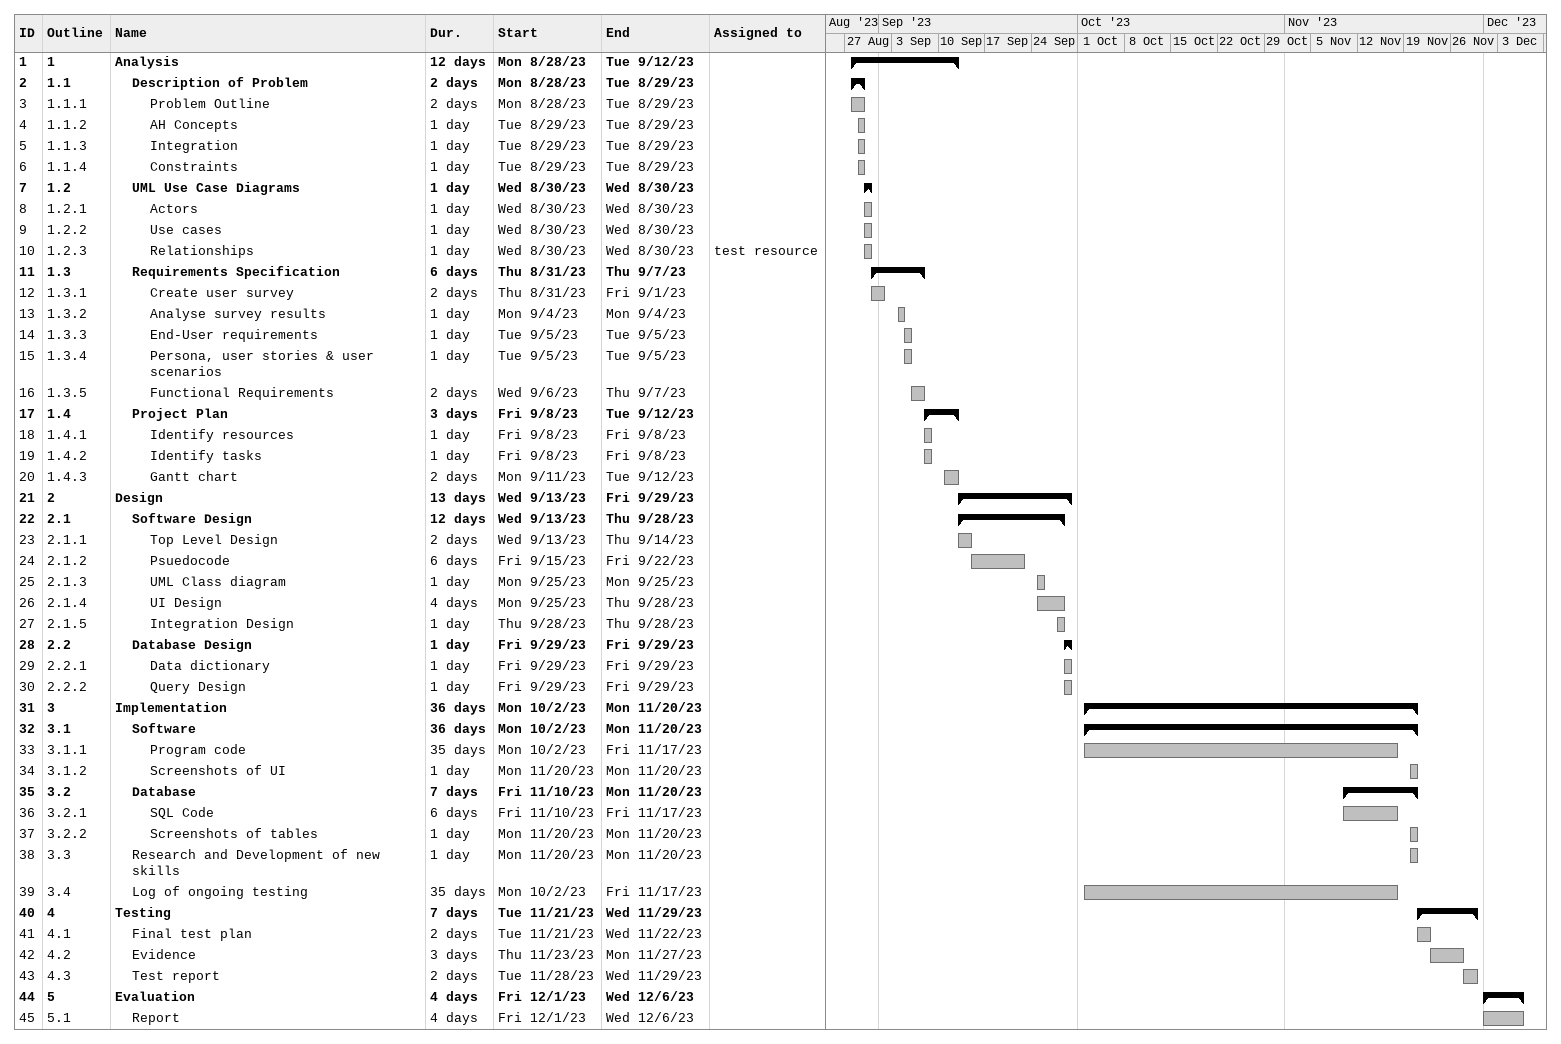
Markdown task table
| ID | WBS | Task | Duration | Start | Finish | Resources |
|---|---|---|---|---|---|---|
| 1 | 1 | **Analysis** | 12d | 2023-08-28 | 2023-09-12 |  |
| 2 | 1.1 | **Description of Problem** | 2d | 2023-08-28 | 2023-08-29 |  |
| 3 | 1.1.1 | Problem Outline | 2d | 2023-08-28 | 2023-08-29 |  |
| 4 | 1.1.2 | AH Concepts | 1d | 2023-08-29 | 2023-08-29 |  |
| 5 | 1.1.3 | Integration | 1d | 2023-08-29 | 2023-08-29 |  |
| 6 | 1.1.4 | Constraints | 1d | 2023-08-29 | 2023-08-29 |  |
| 7 | 1.2 | **UML Use Case Diagrams** | 1d | 2023-08-30 | 2023-08-30 |  |
| 8 | 1.2.1 | Actors | 1d | 2023-08-30 | 2023-08-30 |  |
| 9 | 1.2.2 | Use cases | 1d | 2023-08-30 | 2023-08-30 |  |
| 10 | 1.2.3 | Relationships | 1d | 2023-08-30 | 2023-08-30 | test resource |
| 11 | 1.3 | **Requirements Specification** | 6d | 2023-08-31 | 2023-09-07 |  |
| 12 | 1.3.1 | Create user survey | 2d | 2023-08-31 | 2023-09-01 |  |
| 13 | 1.3.2 | Analyse survey results | 1d | 2023-09-04 | 2023-09-04 |  |
| 14 | 1.3.3 | End-User requirements | 1d | 2023-09-05 | 2023-09-05 |  |
| 15 | 1.3.4 | Persona, user stories & user scenarios | 1d | 2023-09-05 | 2023-09-05 |  |
| 16 | 1.3.5 | Functional Requirements | 2d | 2023-09-06 | 2023-09-07 |  |
| 17 | 1.4 | **Project Plan** | 3d | 2023-09-08 | 2023-09-12 |  |
| 18 | 1.4.1 | Identify resources | 1d | 2023-09-08 | 2023-09-08 |  |
| 19 | 1.4.2 | Identify tasks | 1d | 2023-09-08 | 2023-09-08 |  |
| 20 | 1.4.3 | Gantt chart | 2d | 2023-09-11 | 2023-09-12 |  |
| 21 | 2 | **Design** | 13d | 2023-09-13 | 2023-09-29 |  |
| 22 | 2.1 | **Software Design** | 12d | 2023-09-13 | 2023-09-28 |  |
| 23 | 2.1.1 | Top Level Design | 2d | 2023-09-13 | 2023-09-14 |  |
| 24 | 2.1.2 | Psuedocode | 6d | 2023-09-15 | 2023-09-22 |  |
| 25 | 2.1.3 | UML Class diagram | 1d | 2023-09-25 | 2023-09-25 |  |
| 26 | 2.1.4 | UI Design | 4d | 2023-09-25 | 2023-09-28 |  |
| 27 | 2.1.5 | Integration Design | 1d | 2023-09-28 | 2023-09-28 |  |
| 28 | 2.2 | **Database Design** | 1d | 2023-09-29 | 2023-09-29 |  |
| 29 | 2.2.1 | Data dictionary | 1d | 2023-09-29 | 2023-09-29 |  |
| 30 | 2.2.2 | Query Design | 1d | 2023-09-29 | 2023-09-29 |  |
| 31 | 3 | **Implementation** | 36d | 2023-10-02 | 2023-11-20 |  |
| 32 | 3.1 | **Software** | 36d | 2023-10-02 | 2023-11-20 |  |
| 33 | 3.1.1 | Program code | 35d | 2023-10-02 | 2023-11-17 |  |
| 34 | 3.1.2 | Screenshots of UI | 1d | 2023-11-20 | 2023-11-20 |  |
| 35 | 3.2 | **Database** | 7d | 2023-11-10 | 2023-11-20 |  |
| 36 | 3.2.1 | SQL Code | 6d | 2023-11-10 | 2023-11-17 |  |
| 37 | 3.2.2 | Screenshots of tables | 1d | 2023-11-20 | 2023-11-20 |  |
| 38 | 3.3 | Research and Development of new skills | 1d | 2023-11-20 | 2023-11-20 |  |
| 39 | 3.4 | Log of ongoing testing | 35d | 2023-10-02 | 2023-11-17 |  |
| 40 | 4 | **Testing** | 7d | 2023-11-21 | 2023-11-29 |  |
| 41 | 4.1 | Final test plan | 2d | 2023-11-21 | 2023-11-22 |  |
| 42 | 4.2 | Evidence | 3d | 2023-11-23 | 2023-11-27 |  |
| 43 | 4.3 | Test report | 2d | 2023-11-28 | 2023-11-29 |  |
| 44 | 5 | **Evaluation** | 4d | 2023-12-01 | 2023-12-06 |  |
| 45 | 5.1 | Report | 4d | 2023-12-01 | 2023-12-06 |  |
